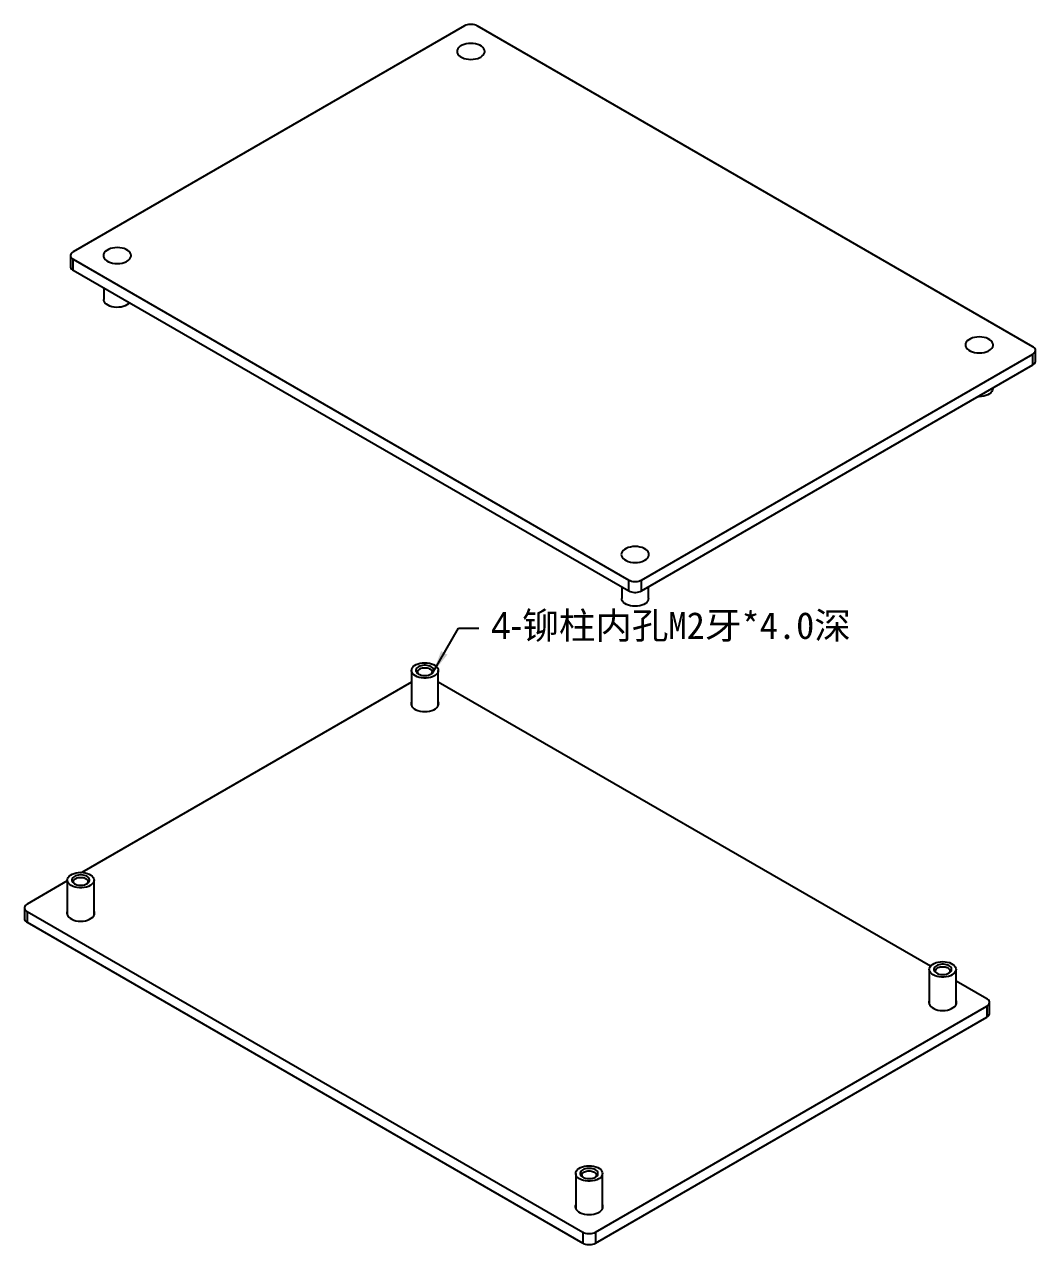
# Model space of a CAD drawing. Header units: millimetres. Extents: x 1426 to 4436, y -331 to 92.
# Drawn here: x 2879.3 to 2992.5, y -45.7 to 90.9 of the extents above; entities that cross this region are included whole.
import ezdxf

# ---------------------------------------------------------------- set-up
doc = ezdxf.new("R2010")
doc.units = ezdxf.units.MM
doc.styles.add('ST', font='PMingLiU.ttf')
doc.styles.get("Standard").update_dxf_attribs({"font": 'txt', "bigfont": 'gbcbig.shx'})
doc.dimstyles.new('ISO-25', dxfattribs={"dimtxt": 2.5, "dimasz": 2.5, "dimexe": 1.25, "dimexo": 0.625, "dimtad": 1, "dimtxsty": 'Standard', "dimcen": 2.5, "dimadec": 0, "dimazin": 0, "dimtfac": 1, "dimtmove": 0, "dimatfit": 3, "dimfxl": 0, "dimarcsym": 0})

msp = doc.modelspace()

# ---------------------------------------------------------------- linework, layer by layer
at = {"linetype": 'Continuous'}
for p, q in [((2928.60019, 90.75013), (2884.75957, 65.43898)), ((2992.2398, 54.82463), (2930.0144, 90.75013)), ((2884.46667, 65.03073), (2884.46667, 63.80598)), ((2884.75957, 64.62249), (2946.98496, 28.69699)), ((2884.75957, 63.39774), (2884.75957, 64.62249)), ((2884.75957, 63.39774), (2946.98496, 27.47224)), ((2888.20931, 61.40605), (2888.20931, 60.09499)), ((2948.39918, 28.69699), (2992.2398, 54.00814)), ((2992.2398, 52.78339), (2992.2398, 54.00814)), ((2992.53269, 53.19163), (2992.53269, 54.41638)), ((2948.39918, 27.47224), (2992.2398, 52.78339)), ((2987.72939, 50.093), (2987.72939, 50.17933)), ((2946.98496, 27.47224), (2946.98496, 28.69699)), ((2948.39918, 27.47224), (2948.39918, 28.69699)), ((2946.19207, 27.93001), (2946.19207, 26.61895)), ((2949.19207, 26.61895), (2949.19207, 27.93001)), ((2922.65093, 18.57597), (2922.65093, 14.63951)), ((2925.65093, 14.63951), (2925.65093, 18.57597)), ((2922.65093, 17.26491), (2885.75632, -4.036)), ((2980.76011, -14.55208), (2925.65093, 17.26491)), ((2884.11361, -4.98441), (2879.6032, -7.58847)), ((2884.11361, -4.89808), (2884.11361, -8.83454)), ((2887.11361, -8.83454), (2887.11361, -4.89808)), ((2879.31031, -7.99671), (2879.31031, -9.22146)), ((2879.6032, -8.40496), (2941.8286, -44.33046)), ((2879.6032, -8.40496), (2879.6032, -9.62971)), ((2879.6032, -9.62971), (2941.8286, -45.55521)), ((2980.63369, -14.90007), (2980.63369, -18.83653)), ((2983.63369, -18.83653), (2983.63369, -14.90007)), ((2987.08343, -18.20282), (2983.63369, -16.21113)), ((2943.24281, -44.33046), (2987.08343, -19.01931)), ((2987.08343, -19.01931), (2987.08343, -20.24406)), ((2987.37633, -19.83582), (2987.37633, -18.61107)), ((2943.24281, -45.55521), (2987.08343, -20.24406)), ((2941.03571, -37.76175), (2941.03571, -41.69821)), ((2944.03571, -41.69821), (2944.03571, -37.76175)), ((2941.8286, -44.33046), (2941.8286, -45.55521)), ((2943.24281, -44.33046), (2943.24281, -45.55521))]:
    msp.add_line(p, q, dxfattribs=at)
for points in [[(2930.0144, 90.75013, 0), (2929.88087, 90.81482, 0), (2929.72991, 90.86514, 0), (2929.56611, 90.89956, 0), (2929.39445, 90.91703, 0), (2929.22014, 90.91703, 0), (2929.04848, 90.89956, 0), (2928.88468, 90.86514, 0), (2928.73372, 90.81482, 0), (2928.60019, 90.75013, 0)], [(2930.85729, 87.89242, 0), (2930.83375, 88.04781, 0), (2930.76382, 88.19849, 0), (2930.64963, 88.33986, 0), (2930.49466, 88.46764, 0), (2930.30362, 88.57794, 0), (2930.08229, 88.66741, 0), (2929.83743, 88.73334, 0), (2929.57645, 88.77371, 0), (2929.30729, 88.7873, 0), (2929.03814, 88.77371, 0), (2928.77716, 88.73334, 0), (2928.53229, 88.66741, 0), (2928.31097, 88.57794, 0), (2928.11993, 88.46764, 0), (2927.96495, 88.33986, 0), (2927.85077, 88.19849, 0), (2927.78084, 88.04781, 0), (2927.75729, 87.89242, 0)], [(2927.75729, 87.89242, 0), (2927.78084, 87.73702, 0), (2927.85077, 87.58635, 0), (2927.96495, 87.44498, 0), (2928.11993, 87.3172, 0), (2928.31097, 87.2069, 0), (2928.53229, 87.11743, 0), (2928.77716, 87.0515, 0), (2929.03814, 87.01113, 0), (2929.30729, 86.99753, 0), (2929.57645, 87.01113, 0), (2929.83743, 87.0515, 0), (2930.08229, 87.11743, 0), (2930.30362, 87.2069, 0), (2930.40331, 87.25964, 0)], [(2930.40331, 87.25964, 0), (2930.57698, 87.37913, 0), (2930.71207, 87.51422, 0), (2930.80448, 87.66081, 0), (2930.8514, 87.81442, 0), (2930.85729, 87.89242, 0)], [(2891.25931, 65.03073, 0), (2891.23577, 65.18613, 0), (2891.16584, 65.3368, 0), (2891.05165, 65.47818, 0), (2890.89668, 65.60596, 0), (2890.70564, 65.71626, 0), (2890.48431, 65.80573, 0), (2890.23945, 65.87165, 0), (2889.97847, 65.91202, 0), (2889.70931, 65.92562, 0), (2889.44016, 65.91202, 0), (2889.17918, 65.87165, 0), (2888.93431, 65.80573, 0), (2888.71299, 65.71626, 0), (2888.52195, 65.60596, 0), (2888.36698, 65.47818, 0), (2888.25279, 65.3368, 0), (2888.18286, 65.18613, 0), (2888.15931, 65.03073, 0)], [(2884.75957, 65.43898, 0), (2884.64752, 65.36189, 0), (2884.56037, 65.27473, 0), (2884.50075, 65.18016, 0), (2884.47048, 65.08105, 0), (2884.46667, 65.03073, 0)], [(2884.46667, 65.03073, 0), (2884.48187, 64.93048, 0), (2884.52698, 64.83327, 0), (2884.60065, 64.74206, 0), (2884.70063, 64.65962, 0), (2884.75957, 64.62249, 0)], [(2888.15931, 65.03073, 0), (2888.18286, 64.87534, 0), (2888.25279, 64.72467, 0), (2888.36698, 64.58329, 0), (2888.52195, 64.45551, 0), (2888.71299, 64.34521, 0), (2888.93431, 64.25574, 0), (2889.17918, 64.18982, 0), (2889.44016, 64.14945, 0), (2889.70931, 64.13585, 0), (2889.97847, 64.14945, 0), (2890.23945, 64.18982, 0), (2890.48431, 64.25574, 0), (2890.70564, 64.34521, 0), (2890.80533, 64.39796, 0)], [(2890.80533, 64.39796, 0), (2890.979, 64.51745, 0), (2891.11409, 64.65254, 0), (2891.2065, 64.79912, 0), (2891.25342, 64.95274, 0), (2891.25931, 65.03073, 0)], [(2884.46667, 63.80598, 0), (2884.48187, 63.70573, 0), (2884.52698, 63.60852, 0), (2884.60065, 63.51731, 0), (2884.70063, 63.43487, 0), (2884.75957, 63.39774, 0)], [(2891.08289, 59.747, 0), (2890.95736, 59.61458, 0), (2890.79391, 59.49676, 0), (2890.5975, 59.39711, 0), (2890.3741, 59.31867, 0), (2890.13051, 59.26381, 0), (2889.87412, 59.23421, 0), (2889.61272, 59.23077, 0), (2889.35425, 59.25358, 0), (2889.10658, 59.30196, 0), (2888.87722, 59.37444, 0), (2888.67314, 59.46881, 0), (2888.50054, 59.5822, 0), (2888.36467, 59.71118, 0), (2888.26966, 59.85181, 0), (2888.2184, 59.99984, 0), (2888.20931, 60.09499, 0)], [(2987.77939, 55.02875, 0), (2987.75584, 55.18414, 0), (2987.68591, 55.33482, 0), (2987.57173, 55.47619, 0), (2987.41676, 55.60397, 0), (2987.22571, 55.71427, 0), (2987.00439, 55.80374, 0), (2986.75952, 55.86966, 0), (2986.49854, 55.91004, 0), (2986.22939, 55.92363, 0), (2985.96024, 55.91004, 0), (2985.69926, 55.86966, 0), (2985.45439, 55.80374, 0), (2985.23307, 55.71427, 0), (2985.04202, 55.60397, 0), (2984.88705, 55.47619, 0), (2984.77287, 55.33482, 0), (2984.70294, 55.18414, 0), (2984.67939, 55.02875, 0)], [(2984.67939, 55.02875, 0), (2984.70294, 54.87335, 0), (2984.77287, 54.72268, 0), (2984.88705, 54.58131, 0), (2985.04202, 54.45353, 0), (2985.23307, 54.34323, 0), (2985.45439, 54.25376, 0), (2985.69926, 54.18783, 0), (2985.96024, 54.14746, 0), (2986.22939, 54.13386, 0), (2986.49854, 54.14746, 0), (2986.75952, 54.18783, 0), (2987.00439, 54.25376, 0), (2987.22571, 54.34323, 0), (2987.32541, 54.39597, 0)], [(2987.32541, 54.39597, 0), (2987.49908, 54.51546, 0), (2987.63417, 54.65055, 0), (2987.72658, 54.79713, 0), (2987.77349, 54.95075, 0), (2987.77939, 55.02875, 0)], [(2992.53269, 54.41638, 0), (2992.5175, 54.51664, 0), (2992.47238, 54.61384, 0), (2992.39872, 54.70505, 0), (2992.29874, 54.78749, 0), (2992.2398, 54.82463, 0)], [(2992.2398, 54.00814, 0), (2992.35184, 54.08523, 0), (2992.439, 54.17238, 0), (2992.49862, 54.26695, 0), (2992.52889, 54.36606, 0), (2992.53269, 54.41638, 0)], [(2992.2398, 52.78339, 0), (2992.35184, 52.86048, 0), (2992.439, 52.94763, 0), (2992.49862, 53.0422, 0), (2992.52889, 53.14131, 0), (2992.53269, 53.19163, 0)], [(2987.72939, 50.093, 0), (2987.7066, 49.94262, 0), (2987.63893, 49.79681, 0), (2987.52843, 49.65999, 0), (2987.37846, 49.53634, 0), (2987.19357, 49.42959, 0), (2986.97939, 49.34301, 0), (2986.74242, 49.27921, 0), (2986.48986, 49.24014, 0), (2986.22939, 49.22698, 0), (2986.08668, 49.23091, 0)], [(2949.24207, 31.5547, 0), (2949.21852, 31.71009, 0), (2949.14859, 31.86077, 0), (2949.03441, 32.00214, 0), (2948.87944, 32.12992, 0), (2948.68839, 32.24022, 0), (2948.46707, 32.32969, 0), (2948.2222, 32.39561, 0), (2947.96123, 32.43599, 0), (2947.69207, 32.44958, 0), (2947.42292, 32.43599, 0), (2947.16194, 32.39561, 0), (2946.91707, 32.32969, 0), (2946.69575, 32.24022, 0), (2946.5047, 32.12992, 0), (2946.34973, 32.00214, 0), (2946.23555, 31.86077, 0), (2946.16562, 31.71009, 0), (2946.14207, 31.5547, 0)], [(2946.14207, 31.5547, 0), (2946.16562, 31.3993, 0), (2946.23555, 31.24863, 0), (2946.34973, 31.10725, 0), (2946.5047, 30.97948, 0), (2946.69575, 30.86918, 0), (2946.91707, 30.7797, 0), (2947.16194, 30.71378, 0), (2947.42292, 30.67341, 0), (2947.69207, 30.65981, 0), (2947.96123, 30.67341, 0), (2948.2222, 30.71378, 0), (2948.46707, 30.7797, 0), (2948.68839, 30.86918, 0), (2948.78809, 30.92192, 0)], [(2948.78809, 30.92192, 0), (2948.96176, 31.04141, 0), (2949.09685, 31.1765, 0), (2949.18926, 31.32308, 0), (2949.23617, 31.4767, 0), (2949.24207, 31.5547, 0)], [(2946.98496, 28.69699, 0), (2947.11849, 28.6323, 0), (2947.26945, 28.58198, 0), (2947.43325, 28.54756, 0), (2947.60491, 28.53008, 0), (2947.77923, 28.53008, 0), (2947.95089, 28.54756, 0), (2948.11469, 28.58198, 0), (2948.26565, 28.6323, 0), (2948.39918, 28.69699, 0)], [(2946.98496, 27.47224, 0), (2947.11849, 27.40755, 0), (2947.26945, 27.35723, 0), (2947.43325, 27.32281, 0), (2947.60491, 27.30533, 0), (2947.77923, 27.30533, 0), (2947.95089, 27.32281, 0), (2948.11469, 27.35723, 0), (2948.26565, 27.40755, 0), (2948.39918, 27.47224, 0)], [(2949.19207, 26.61895, 0), (2949.16928, 26.46857, 0), (2949.10161, 26.32276, 0), (2948.99111, 26.18594, 0), (2948.84114, 26.06229, 0), (2948.65625, 25.95554, 0), (2948.44207, 25.86896, 0), (2948.2051, 25.80516, 0), (2947.95254, 25.76609, 0), (2947.69207, 25.75293, 0), (2947.4316, 25.76609, 0), (2947.17904, 25.80516, 0), (2946.94207, 25.86896, 0), (2946.72789, 25.95554, 0), (2946.543, 26.06229, 0), (2946.39303, 26.18594, 0), (2946.28253, 26.32276, 0), (2946.21486, 26.46857, 0), (2946.19207, 26.61895, 0)], [(2922.65093, 18.57597, 0), (2922.67372, 18.72635, 0), (2922.74139, 18.87216, 0), (2922.85189, 19.00898, 0), (2923.00186, 19.13263, 0), (2923.18675, 19.23937, 0), (2923.40093, 19.32596, 0), (2923.6379, 19.38976, 0), (2923.89046, 19.42883, 0), (2924.15093, 19.44198, 0), (2924.4114, 19.42883, 0), (2924.66396, 19.38976, 0), (2924.90093, 19.32596, 0), (2925.11511, 19.23937, 0), (2925.3, 19.13263, 0), (2925.44997, 19.00898, 0), (2925.56047, 18.87216, 0), (2925.62814, 18.72635, 0), (2925.65093, 18.57597, 0)], [(2924.85804, 18.16772, 0), (2924.97008, 18.24482, 0), (2925.05724, 18.33197, 0), (2925.11686, 18.42654, 0), (2925.14712, 18.52565, 0), (2925.14712, 18.62629, 0), (2925.11686, 18.7254, 0), (2925.05724, 18.81996, 0), (2924.97008, 18.90712, 0), (2924.85804, 18.98421, 0), (2924.72451, 19.0489, 0), (2924.57355, 19.09922, 0), (2924.40975, 19.13364, 0), (2924.23809, 19.15112, 0), (2924.06377, 19.15112, 0), (2923.89211, 19.13364, 0), (2923.72831, 19.09922, 0), (2923.57735, 19.0489, 0), (2923.44382, 18.98421, 0), (2923.33178, 18.90712, 0), (2923.24462, 18.81996, 0), (2923.185, 18.7254, 0), (2923.15474, 18.62629, 0), (2923.15474, 18.52565, 0), (2923.185, 18.42654, 0), (2923.24462, 18.33197, 0), (2923.33178, 18.24482, 0), (2923.44381, 18.16773, 0)], [(2925.21159, 17.9636, 0), (2925.01129, 17.86657, 0), (2924.78486, 17.79109, 0), (2924.53916, 17.73946, 0), (2924.28166, 17.71325, 0), (2924.0202, 17.71325, 0), (2923.7627, 17.73946, 0), (2923.517, 17.79109, 0), (2923.29057, 17.86657, 0), (2923.09027, 17.9636, 0), (2922.9222, 18.07924, 0), (2922.79147, 18.20997, 0), (2922.70204, 18.35183, 0), (2922.65664, 18.50049, 0), (2922.65093, 18.57597, 0)], [(2923.35093, 18.41267, 0), (2923.36308, 18.49287, 0), (2923.39918, 18.57064, 0), (2923.45811, 18.64361, 0), (2923.53809, 18.70956, 0), (2923.6367, 18.76648, 0), (2923.75093, 18.81266, 0), (2923.87731, 18.84669, 0), (2924.01201, 18.86753, 0), (2924.15093, 18.87454, 0), (2924.28985, 18.86753, 0), (2924.42455, 18.84669, 0), (2924.55093, 18.81266, 0), (2924.66516, 18.76648, 0), (2924.76377, 18.70956, 0), (2924.84375, 18.64361, 0), (2924.90268, 18.57064, 0), (2924.93878, 18.49287, 0), (2924.95093, 18.41267, 0)], [(2923.52243, 18.1269, 0), (2923.44603, 18.19425, 0), (2923.39105, 18.26824, 0), (2923.35915, 18.34662, 0), (2923.35093, 18.41267, 0)], [(2923.44381, 18.16773, 0), (2923.57734, 18.10304, 0), (2923.7283, 18.05272, 0), (2923.8921, 18.0183, 0), (2924.06376, 18.00082, 0), (2924.23807, 18.00082, 0), (2924.40974, 18.01829, 0), (2924.57354, 18.05271, 0), (2924.72449, 18.10303, 0), (2924.85803, 18.16772, 0), (2924.85804, 18.16772, 0)], [(2924.95093, 18.41267, 0), (2924.93878, 18.33246, 0), (2924.90268, 18.2547, 0), (2924.84375, 18.18173, 0), (2924.77943, 18.1269, 0)], [(2925.65093, 18.57597, 0), (2925.62814, 18.42559, 0), (2925.56047, 18.27977, 0), (2925.44997, 18.14296, 0), (2925.3, 18.0193, 0), (2925.21159, 17.9636, 0)], [(2922.65093, 15.09043, 0), (2922.60591, 14.93663, 0), (2922.60093, 14.86497, 0)], [(2925.70093, 14.86497, 0), (2925.67738, 15.02037, 0), (2925.65093, 15.09043, 0)], [(2922.60093, 14.86497, 0), (2922.62448, 14.70958, 0), (2922.69441, 14.5589, 0), (2922.80859, 14.41753, 0), (2922.96356, 14.28975, 0), (2923.15461, 14.17945, 0), (2923.37593, 14.08998, 0), (2923.6208, 14.02406, 0), (2923.88178, 13.98368, 0), (2924.15093, 13.97009, 0), (2924.42008, 13.98368, 0), (2924.68106, 14.02406, 0), (2924.92593, 14.08998, 0), (2925.14725, 14.17945, 0), (2925.3383, 14.28975, 0), (2925.49327, 14.41753, 0), (2925.60745, 14.5589, 0), (2925.67738, 14.70958, 0), (2925.70093, 14.86497, 0)], [(2884.11361, -4.89808, 0), (2884.1364, -4.7477, 0), (2884.20407, -4.60189, 0), (2884.31457, -4.46508, 0), (2884.46454, -4.34142, 0), (2884.64943, -4.23468, 0), (2884.86361, -4.14809, 0), (2885.10058, -4.08429, 0), (2885.35314, -4.04522, 0), (2885.61361, -4.03207, 0), (2885.87408, -4.04522, 0), (2886.12664, -4.08429, 0), (2886.36361, -4.14809, 0), (2886.57779, -4.23468, 0), (2886.76268, -4.34142, 0), (2886.91265, -4.46508, 0), (2887.02315, -4.60189, 0), (2887.09082, -4.7477, 0), (2887.11361, -4.89808, 0)], [(2886.67427, -5.51045, 0), (2886.47398, -5.60748, 0), (2886.24754, -5.68296, 0), (2886.00184, -5.73459, 0), (2885.74434, -5.76081, 0), (2885.48288, -5.76081, 0), (2885.22538, -5.73459, 0), (2884.97968, -5.68296, 0), (2884.75325, -5.60748, 0), (2884.55295, -5.51045, 0), (2884.38488, -5.39481, 0), (2884.25415, -5.26408, 0), (2884.16472, -5.12223, 0), (2884.11932, -4.97356, 0), (2884.11361, -4.89808, 0)], [(2886.32072, -5.30633, 0), (2886.43276, -5.22923, 0), (2886.51992, -5.14208, 0), (2886.57954, -5.04751, 0), (2886.60981, -4.9484, 0), (2886.60981, -4.84776, 0), (2886.57954, -4.74866, 0), (2886.51992, -4.65409, 0), (2886.43276, -4.56693, 0), (2886.32072, -4.48984, 0), (2886.18719, -4.42515, 0), (2886.03623, -4.37483, 0), (2885.87243, -4.34041, 0), (2885.70077, -4.32294, 0), (2885.52645, -4.32294, 0), (2885.35479, -4.34041, 0), (2885.19099, -4.37483, 0), (2885.04003, -4.42515, 0), (2884.9065, -4.48984, 0), (2884.79446, -4.56693, 0), (2884.7073, -4.65409, 0), (2884.64768, -4.74866, 0), (2884.61742, -4.84776, 0), (2884.61742, -4.9484, 0), (2884.64768, -5.04751, 0), (2884.7073, -5.14208, 0), (2884.79446, -5.22923, 0), (2884.90649, -5.30632, 0)], [(2884.81361, -5.06138, 0), (2884.82576, -4.98118, 0), (2884.86186, -4.90341, 0), (2884.92079, -4.83045, 0), (2885.00078, -4.7645, 0), (2885.09938, -4.70757, 0), (2885.21361, -4.66139, 0), (2885.33999, -4.62736, 0), (2885.47469, -4.60652, 0), (2885.61361, -4.59951, 0), (2885.75253, -4.60652, 0), (2885.88723, -4.62736, 0), (2886.01361, -4.66139, 0), (2886.12784, -4.70757, 0), (2886.22645, -4.7645, 0), (2886.30643, -4.83045, 0), (2886.36536, -4.90341, 0), (2886.40146, -4.98118, 0), (2886.41361, -5.06138, 0)], [(2884.98511, -5.34715, 0), (2884.90871, -5.2798, 0), (2884.85373, -5.20581, 0), (2884.82183, -5.12743, 0), (2884.81361, -5.06138, 0)], [(2884.90649, -5.30632, 0), (2885.04002, -5.37101, 0), (2885.19098, -5.42133, 0), (2885.35478, -5.45575, 0), (2885.52644, -5.47323, 0), (2885.70075, -5.47323, 0), (2885.87242, -5.45576, 0), (2886.03622, -5.42134, 0), (2886.18718, -5.37102, 0), (2886.32071, -5.30633, 0), (2886.32072, -5.30633, 0)], [(2886.41361, -5.06138, 0), (2886.40146, -5.14159, 0), (2886.36536, -5.21935, 0), (2886.30643, -5.29232, 0), (2886.24211, -5.34715, 0)], [(2887.11361, -4.89808, 0), (2887.09082, -5.04847, 0), (2887.02315, -5.19428, 0), (2886.91265, -5.33109, 0), (2886.76268, -5.45475, 0), (2886.67427, -5.51045, 0)], [(2879.6032, -7.58847, 0), (2879.49116, -7.66556, 0), (2879.404, -7.75272, 0), (2879.34438, -7.84728, 0), (2879.31412, -7.94639, 0), (2879.31031, -7.99671, 0)], [(2879.31031, -7.99671, 0), (2879.3255, -8.09697, 0), (2879.37062, -8.19418, 0), (2879.44428, -8.28538, 0), (2879.54427, -8.36782, 0), (2879.6032, -8.40496, 0)], [(2879.31031, -9.22146, 0), (2879.3255, -9.32172, 0), (2879.37062, -9.41893, 0), (2879.44428, -9.51013, 0), (2879.54427, -9.59257, 0), (2879.6032, -9.62971, 0)], [(2884.11361, -8.38362, 0), (2884.06859, -8.53743, 0), (2884.06361, -8.60908, 0)], [(2884.06361, -8.60908, 0), (2884.08716, -8.76447, 0), (2884.15709, -8.91515, 0), (2884.27127, -9.05652, 0), (2884.42624, -9.1843, 0), (2884.61729, -9.2946, 0), (2884.83861, -9.38407, 0), (2885.08348, -9.44999, 0), (2885.34446, -9.49037, 0), (2885.61361, -9.50396, 0), (2885.88277, -9.49037, 0), (2886.14374, -9.44999, 0), (2886.38861, -9.38407, 0), (2886.60993, -9.2946, 0), (2886.80098, -9.1843, 0), (2886.95595, -9.05652, 0), (2887.07013, -8.91515, 0), (2887.14006, -8.76447, 0), (2887.16361, -8.60908, 0)], [(2887.16361, -8.60908, 0), (2887.14006, -8.45368, 0), (2887.11361, -8.38362, 0)], [(2980.63369, -14.90007, 0), (2980.65647, -14.74969, 0), (2980.72415, -14.60388, 0), (2980.83465, -14.46706, 0), (2980.98462, -14.34341, 0), (2981.1695, -14.23666, 0), (2981.38369, -14.15008, 0), (2981.62066, -14.08628, 0), (2981.87321, -14.04721, 0), (2982.13369, -14.03405, 0), (2982.39416, -14.04721, 0), (2982.64672, -14.08628, 0), (2982.88369, -14.15008, 0), (2983.09787, -14.23666, 0), (2983.28275, -14.34341, 0), (2983.43272, -14.46706, 0), (2983.54323, -14.60388, 0), (2983.6109, -14.74969, 0), (2983.63369, -14.90007, 0)], [(2983.19435, -15.51244, 0), (2982.99405, -15.60947, 0), (2982.76761, -15.68495, 0), (2982.52191, -15.73658, 0), (2982.26442, -15.76279, 0), (2982.00295, -15.76279, 0), (2981.74546, -15.73658, 0), (2981.49976, -15.68495, 0), (2981.27332, -15.60947, 0), (2981.07303, -15.51244, 0), (2980.90496, -15.3968, 0), (2980.77422, -15.26607, 0), (2980.6848, -15.12421, 0), (2980.63939, -14.97555, 0), (2980.63369, -14.90007, 0)], [(2982.84079, -15.30831, 0), (2982.95284, -15.23122, 0), (2983.03999, -15.14407, 0), (2983.09961, -15.0495, 0), (2983.12988, -14.95039, 0), (2983.12988, -14.84975, 0), (2983.09961, -14.75064, 0), (2983.03999, -14.65607, 0), (2982.95284, -14.56892, 0), (2982.84079, -14.49183, 0), (2982.70726, -14.42714, 0), (2982.5563, -14.37682, 0), (2982.39251, -14.3424, 0), (2982.22084, -14.32492, 0), (2982.04653, -14.32492, 0), (2981.87487, -14.3424, 0), (2981.71107, -14.37682, 0), (2981.56011, -14.42714, 0), (2981.42658, -14.49183, 0), (2981.31453, -14.56892, 0), (2981.22738, -14.65607, 0), (2981.16776, -14.75064, 0), (2981.13749, -14.84975, 0), (2981.13749, -14.95039, 0), (2981.16776, -15.0495, 0), (2981.22738, -15.14407, 0), (2981.31453, -15.23122, 0), (2981.42657, -15.30831, 0)], [(2981.33369, -15.06337, 0), (2981.34584, -14.98317, 0), (2981.38193, -14.9054, 0), (2981.44087, -14.83243, 0), (2981.52085, -14.76648, 0), (2981.61946, -14.70955, 0), (2981.73369, -14.66337, 0), (2981.86007, -14.62935, 0), (2981.99477, -14.60851, 0), (2982.13369, -14.60149, 0), (2982.2726, -14.60851, 0), (2982.4073, -14.62935, 0), (2982.53369, -14.66337, 0), (2982.64792, -14.70955, 0), (2982.74652, -14.76648, 0), (2982.82651, -14.83243, 0), (2982.88544, -14.9054, 0), (2982.92153, -14.98317, 0), (2982.93369, -15.06337, 0)], [(2983.63369, -14.90007, 0), (2983.6109, -15.05045, 0), (2983.54323, -15.19627, 0), (2983.43272, -15.33308, 0), (2983.28275, -15.45674, 0), (2983.19435, -15.51244, 0)], [(2981.50519, -15.34914, 0), (2981.42879, -15.28178, 0), (2981.3738, -15.2078, 0), (2981.34191, -15.12942, 0), (2981.33369, -15.06337, 0)], [(2981.42657, -15.30831, 0), (2981.5601, -15.373, 0), (2981.71105, -15.42332, 0), (2981.87485, -15.45774, 0), (2982.04652, -15.47522, 0), (2982.22083, -15.47522, 0), (2982.39249, -15.45774, 0), (2982.55629, -15.42333, 0), (2982.70725, -15.37301, 0), (2982.84078, -15.30832, 0), (2982.84079, -15.30831, 0)], [(2982.93369, -15.06337, 0), (2982.92153, -15.14357, 0), (2982.88544, -15.22134, 0), (2982.82651, -15.29431, 0), (2982.76219, -15.34914, 0)], [(2980.63369, -18.3856, 0), (2980.58866, -18.53941, 0), (2980.58369, -18.61107, 0)], [(2980.58369, -18.61107, 0), (2980.60723, -18.76646, 0), (2980.67716, -18.91713, 0), (2980.79135, -19.05851, 0), (2980.94632, -19.18629, 0), (2981.13737, -19.29659, 0), (2981.35869, -19.38606, 0), (2981.60356, -19.45198, 0), (2981.86453, -19.49235, 0), (2982.13369, -19.50595, 0), (2982.40284, -19.49235, 0), (2982.66382, -19.45198, 0), (2982.90869, -19.38606, 0), (2983.13001, -19.29659, 0), (2983.32106, -19.18629, 0), (2983.47603, -19.05851, 0), (2983.59021, -18.91713, 0), (2983.66014, -18.76646, 0), (2983.68369, -18.61107, 0)], [(2983.68369, -18.61107, 0), (2983.66014, -18.45567, 0), (2983.63369, -18.3856, 0)], [(2987.37633, -18.61107, 0), (2987.36113, -18.51081, 0), (2987.31602, -18.4136, 0), (2987.24235, -18.32239, 0), (2987.14237, -18.23996, 0), (2987.08343, -18.20282, 0)], [(2987.08343, -19.01931, 0), (2987.19548, -18.94222, 0), (2987.28263, -18.85506, 0), (2987.34225, -18.76049, 0), (2987.37252, -18.66138, 0), (2987.37633, -18.61107, 0)], [(2987.08343, -20.24406, 0), (2987.19548, -20.16697, 0), (2987.28263, -20.07981, 0), (2987.34225, -19.98524, 0), (2987.37252, -19.88613, 0), (2987.37633, -19.83582, 0)], [(2941.03571, -37.76175, 0), (2941.05849, -37.61137, 0), (2941.12617, -37.46556, 0), (2941.23667, -37.32875, 0), (2941.38664, -37.20509, 0), (2941.57153, -37.09835, 0), (2941.78571, -37.01176, 0), (2942.02268, -36.94796, 0), (2942.27523, -36.90889, 0), (2942.53571, -36.89574, 0), (2942.79618, -36.90889, 0), (2943.04874, -36.94796, 0), (2943.28571, -37.01176, 0), (2943.49989, -37.09835, 0), (2943.68477, -37.20509, 0), (2943.83474, -37.32875, 0), (2943.94525, -37.46556, 0), (2944.01292, -37.61137, 0), (2944.03571, -37.76175, 0)], [(2943.59637, -38.37412, 0), (2943.39607, -38.47115, 0), (2943.16963, -38.54663, 0), (2942.92394, -38.59826, 0), (2942.66644, -38.62448, 0), (2942.40497, -38.62448, 0), (2942.14748, -38.59826, 0), (2941.90178, -38.54663, 0), (2941.67534, -38.47115, 0), (2941.47505, -38.37412, 0), (2941.30698, -38.25848, 0), (2941.17624, -38.12775, 0), (2941.08682, -37.9859, 0), (2941.04141, -37.83723, 0), (2941.03571, -37.76175, 0)], [(2943.24281, -38.17, 0), (2943.35486, -38.09291, 0), (2943.44201, -38.00575, 0), (2943.50163, -37.91118, 0), (2943.5319, -37.81207, 0), (2943.5319, -37.71144, 0), (2943.50163, -37.61233, 0), (2943.44201, -37.51776, 0), (2943.35486, -37.4306, 0), (2943.24281, -37.35351, 0), (2943.10928, -37.28882, 0), (2942.95832, -37.2385, 0), (2942.79453, -37.20408, 0), (2942.62286, -37.18661, 0), (2942.44855, -37.18661, 0), (2942.27689, -37.20408, 0), (2942.11309, -37.2385, 0), (2941.96213, -37.28882, 0), (2941.8286, -37.35351, 0), (2941.71655, -37.4306, 0), (2941.6294, -37.51776, 0), (2941.56978, -37.61233, 0), (2941.53951, -37.71144, 0), (2941.53951, -37.81207, 0), (2941.56978, -37.91118, 0), (2941.6294, -38.00575, 0), (2941.71655, -38.09291, 0), (2941.82859, -38.16999, 0)], [(2941.73571, -37.92505, 0), (2941.74786, -37.84485, 0), (2941.78395, -37.76708, 0), (2941.84289, -37.69412, 0), (2941.92287, -37.62817, 0), (2942.02148, -37.57124, 0), (2942.13571, -37.52506, 0), (2942.26209, -37.49103, 0), (2942.39679, -37.4702, 0), (2942.53571, -37.46318, 0), (2942.67463, -37.4702, 0), (2942.80932, -37.49103, 0), (2942.93571, -37.52506, 0), (2943.04994, -37.57124, 0), (2943.14854, -37.62817, 0), (2943.22853, -37.69412, 0), (2943.28746, -37.76708, 0), (2943.32355, -37.84485, 0), (2943.33571, -37.92505, 0)], [(2941.90721, -38.21082, 0), (2941.83081, -38.14347, 0), (2941.77582, -38.06948, 0), (2941.74393, -37.9911, 0), (2941.73571, -37.92505, 0)], [(2941.82859, -38.16999, 0), (2941.96212, -38.23468, 0), (2942.11308, -38.285, 0), (2942.27687, -38.31942, 0), (2942.44854, -38.3369, 0), (2942.62285, -38.3369, 0), (2942.79451, -38.31943, 0), (2942.95831, -38.28501, 0), (2943.10927, -38.23469, 0), (2943.2428, -38.17001, 0), (2943.24281, -38.17, 0)], [(2943.33571, -37.92505, 0), (2943.32355, -38.00526, 0), (2943.28746, -38.08303, 0), (2943.22853, -38.15599, 0), (2943.16421, -38.21082, 0)], [(2944.03571, -37.76175, 0), (2944.01292, -37.91214, 0), (2943.94525, -38.05795, 0), (2943.83474, -38.19476, 0), (2943.68477, -38.31842, 0), (2943.59637, -38.37412, 0)], [(2941.03571, -41.24729, 0), (2940.99068, -41.4011, 0), (2940.98571, -41.47275, 0)], [(2940.98571, -41.47275, 0), (2941.00925, -41.62814, 0), (2941.07918, -41.77882, 0), (2941.19337, -41.92019, 0), (2941.34834, -42.04797, 0), (2941.53939, -42.15827, 0), (2941.76071, -42.24774, 0), (2942.00558, -42.31367, 0), (2942.26655, -42.35404, 0), (2942.53571, -42.36763, 0), (2942.80486, -42.35404, 0), (2943.06584, -42.31367, 0), (2943.31071, -42.24774, 0), (2943.53203, -42.15827, 0), (2943.72308, -42.04797, 0), (2943.87805, -41.92019, 0), (2943.99223, -41.77882, 0), (2944.06216, -41.62814, 0), (2944.08571, -41.47275, 0)], [(2944.08571, -41.47275, 0), (2944.06216, -41.31735, 0), (2944.03571, -41.24729, 0)], [(2941.8286, -44.33046, 0), (2941.96213, -44.39515, 0), (2942.11309, -44.44547, 0), (2942.27689, -44.47989, 0), (2942.44855, -44.49736, 0), (2942.62286, -44.49736, 0), (2942.79453, -44.47989, 0), (2942.95832, -44.44547, 0), (2943.10928, -44.39515, 0), (2943.24281, -44.33046, 0)], [(2941.8286, -45.55521, 0), (2941.96213, -45.6199, 0), (2942.11309, -45.67022, 0), (2942.27689, -45.70464, 0), (2942.44855, -45.72211, 0), (2942.62286, -45.72211, 0), (2942.79453, -45.70464, 0), (2942.95832, -45.67022, 0), (2943.10928, -45.6199, 0), (2943.24281, -45.55521, 0)]]:
    msp.add_polyline3d(points, dxfattribs=at)

# ---------------------------------------------------------------- texts
at = {"color": 1, "insert": (2931.56441, 25.10395), "char_height": 3, "width": 41.8600571, "attachment_point": 1, "style": 'ST'}
msp.add_mtext('4-{\\fSimSun|b0|i0|c134|p54;铆柱内孔M2牙*4.0深}', dxfattribs=at)

# ---------------------------------------------------------------- leaders
at = {"color": 1}
msp.add_leader([(2925.08705, 18.37926), (2927.8975, 23.31462), (2930.18529, 23.31462)], dimstyle='ISO-25', override={"dimgap": 0.625, "dimtad": 0}, dxfattribs=at)

doc.saveas('drawing.dxf')
